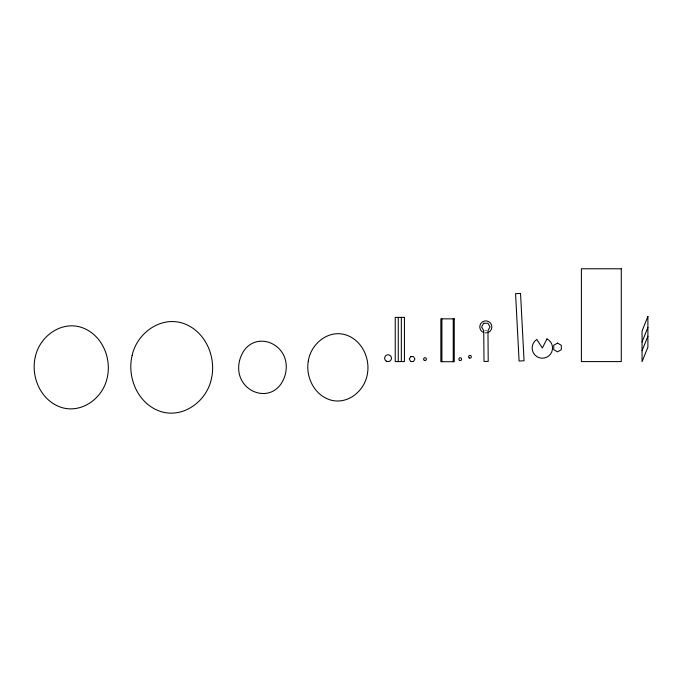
<?xml version="1.0" encoding="UTF-8"?>
<svg xmlns="http://www.w3.org/2000/svg" width="682" height="682" viewBox="0 0 682 682"><rect width="100%" height="100%" fill="white"/><g stroke="black" fill="none" stroke-linecap="round" stroke-linejoin="round"><path stroke-width="0.51" stroke-dasharray="3.41 2.56" d="M484.791 330.582L486.905 330.565M486.837 332.876L485.26 332.935A6.044 6.044 0 0 0 486.837 332.876"/><path stroke-width="1.02" d="M642.06 341.938L647.9 327.445M642.06 350.693L647.9 336.192M487.971 332.526L488.346 332.415A6.044 6.044 0 0 0 490.469 323.063A6.044 6.044 0 0 0 480.887 323.43A6.044 6.044 0 0 0 483.726 332.586L483.76 332.594M453.223 318.852L453.223 361.716M441.885 318.852L441.885 361.716M401.34 317.386L401.34 361.588M398.262 317.386L398.262 361.588M308.315 360.957C305.348 377.581 315.05 396.455 332.151 400.428C349.065 404.076 364.955 390.087 367.428 373.753C370.394 357.121 360.701 338.246 343.592 334.282C326.678 330.634 310.787 344.623 308.315 360.957M35.362 356.592C30.426 376.958 40.937 400.948 61.636 407.512C81.993 413.684 102.863 398.007 107.134 378.118C112.078 357.752 101.558 333.762 80.868 327.198C60.51 321.026 39.633 336.703 35.362 356.592M132.129 355.484C126.681 377.947 138.275 404.409 161.105 411.647C183.56 418.458 206.586 401.169 211.301 379.226C216.748 356.763 205.146 330.301 182.316 323.055C159.869 316.252 136.835 333.541 132.129 355.484M239.587 360.497C231.752 392.755 275.997 408.552 285.349 374.213C293.175 341.955 248.93 326.149 239.587 360.497M647.9 316.499L642.06 330.992L642.06 361.639L647.9 347.138L647.9 316.499M546.981 338.911L542.343 347.999L536.794 339.44A10.196 10.196 0 0 0 534.876 354.947A10.196 10.196 0 0 0 550.485 354.146A10.196 10.196 0 0 0 546.981 338.911M483.683 323.285L481.603 326.959L483.743 330.591L483.99 361.426L488.21 361.392L487.962 330.557L490.043 326.891L487.903 323.251L483.683 323.285M410.692 356.609L409.277 359.056L410.692 361.503L413.522 361.503L414.929 359.056L413.522 356.609L410.692 356.609M557.518 343.097L553.724 345.288L553.724 349.67L557.518 351.861L561.32 349.67L561.32 345.288L557.518 343.097M520.537 293.422L515.566 293.678L519.096 361.034L524.066 360.778L520.537 293.422M621.276 268.785L581.396 268.785L581.396 361.588L621.276 361.588L621.276 268.785M404.426 317.386L395.236 317.386L395.236 361.588L404.426 361.588L404.426 317.386M454.255 318.852L440.853 318.852L440.853 361.716L454.255 361.716L454.255 318.852M469.259 357.965A1.39 1.39 0 0 0 471.339 356.763A1.39 1.39 0 0 0 469.259 355.561A1.39 1.39 0 0 0 469.259 357.965M459.549 360.335A1.39 1.39 0 0 0 461.629 359.133A1.39 1.39 0 0 0 459.549 357.931A1.39 1.39 0 0 0 459.549 360.335M424.306 360.335A1.39 1.39 0 0 0 426.395 359.133A1.39 1.39 0 0 0 424.306 357.931A1.39 1.39 0 0 0 424.306 360.335M386.344 361.162A3.419 3.419 0 0 0 391.485 358.203A3.419 3.419 0 0 0 386.344 355.237A3.419 3.419 0 0 0 386.344 361.162"/></g></svg>
